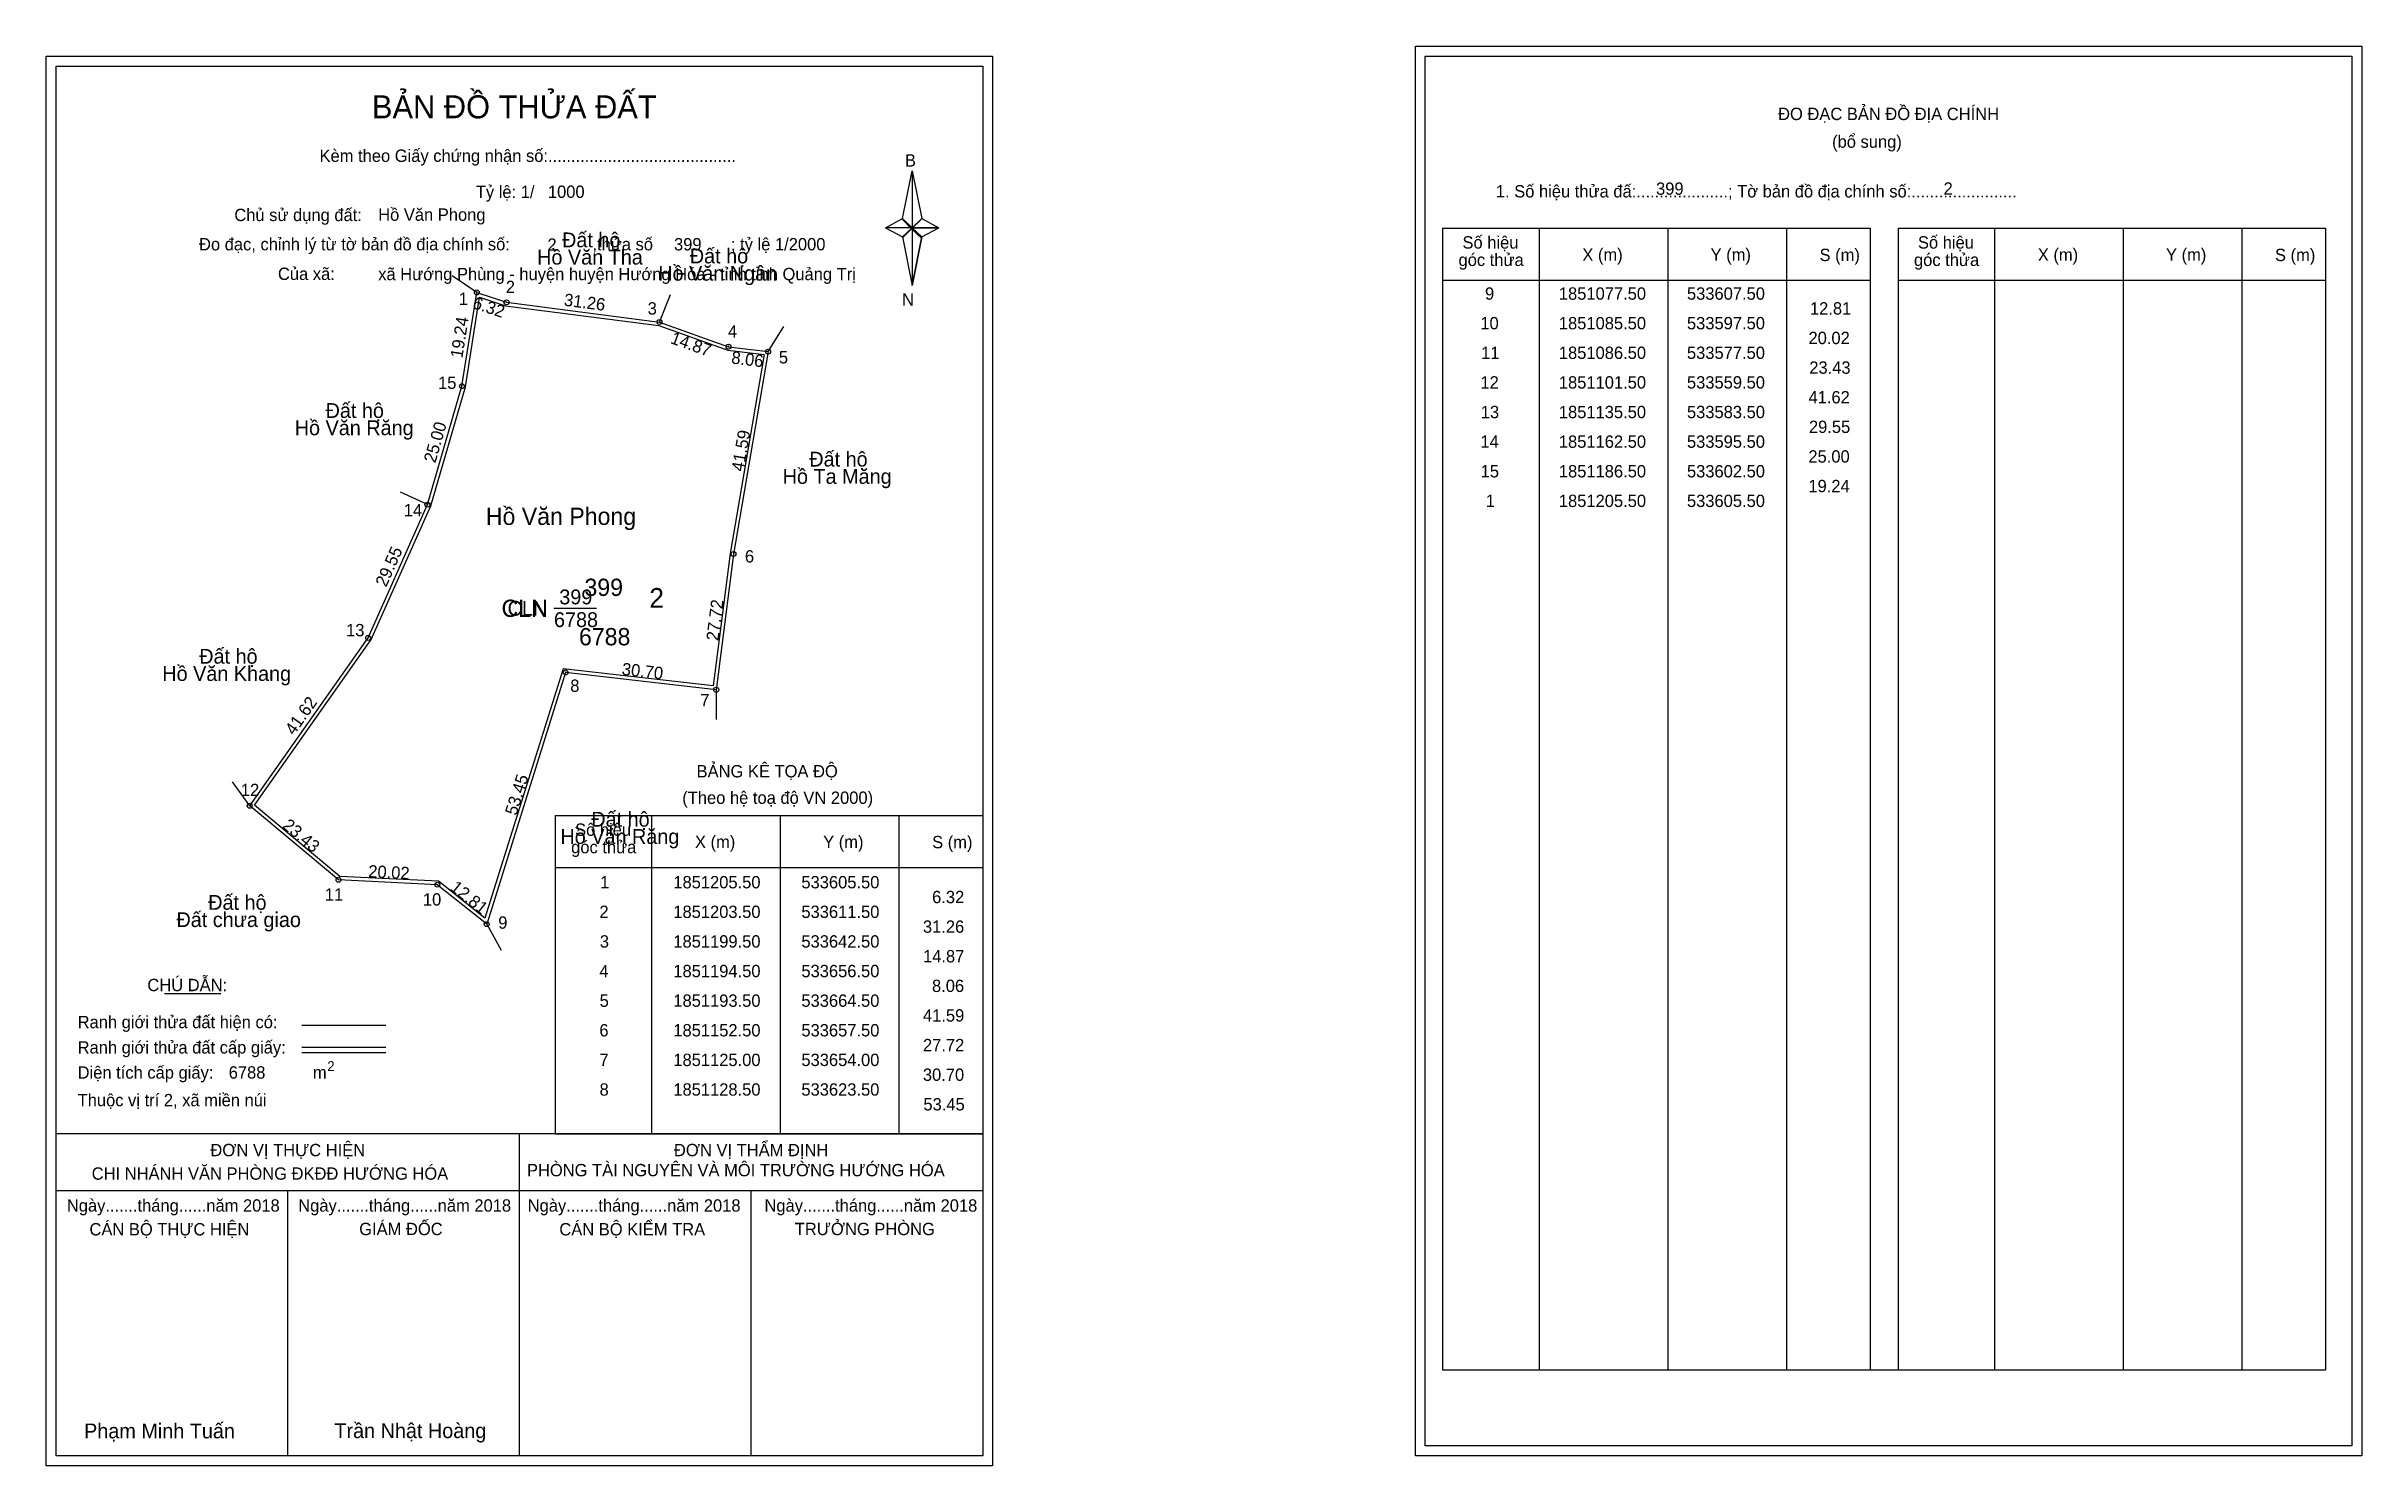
# Model space of a CAD drawing. Extents: x 533518 to 533987, y 1850968 to 1851255.
import ezdxf

# ---------------------------------------------------------------- set-up
doc = ezdxf.new("R2010")
doc.units = 0
for name, color, linetype in [('Level 1', 7, 'Continuous'), ('Level 10', 7, 'Continuous'), ('Level 11', 7, 'Continuous'), ('Level 13', 7, 'Continuous'), ('Level 2', 7, 'Continuous'), ('Level 27', 7, 'Continuous'), ('Level 3', 7, 'Continuous'), ('Level 36', 7, 'Continuous'), ('Level 4', 7, 'Continuous'), ('Level 49', 7, 'Continuous'), ('Level 5', 7, 'Continuous'), ('Level 53', 7, 'Continuous'), ('Level 55', 7, 'Continuous'), ('Level 6', 7, 'Continuous'), ('Level 63', 7, 'Continuous'), ('Level 7', 7, 'Continuous'), ('Level 9', 7, 'Continuous')]:
    doc.layers.add(name, color=color, linetype=linetype)

msp = doc.modelspace()

# ---------------------------------------------------------------- linework, layer by layer
at = {"layer": 'Level 1'}
for p, q in [((533797.62, 1851253.36), (533797.62, 1851253.36)), ((533520.3, 1851251.36), (533520.3, 1851251.36)), ((533691.72, 1851220.48), (533693.69, 1851230.12)), ((533693.69, 1851230.12), (533693.69, 1851218.6)), ((533693.69, 1851230.12), (533695.65, 1851220.48)), ((533688.27, 1851218.6), (533691.72, 1851220.48)), ((533691.72, 1851220.48), (533693.69, 1851218.6)), ((533693.54, 1851218.38), (533691.72, 1851220.26)), ((533695.51, 1851220.26), (533693.54, 1851218.38)), ((533693.54, 1851218.38), (533695.51, 1851220.26)), ((533695.65, 1851220.48), (533693.69, 1851218.6)), ((533693.69, 1851218.6), (533691.72, 1851216.76)), ((533693.54, 1851218.38), (533691.72, 1851216.54)), ((533691.72, 1851216.54), (533693.54, 1851218.38)), ((533691.72, 1851216.76), (533693.69, 1851206.9)), ((533695.51, 1851216.54), (533693.54, 1851218.38)), ((533693.69, 1851218.6), (533693.69, 1851206.9)), ((533693.69, 1851218.6), (533699.1, 1851218.6)), ((533693.69, 1851218.6), (533695.65, 1851216.76)), ((533695.65, 1851216.76), (533693.69, 1851206.9)), ((533695.65, 1851216.76), (533699.1, 1851218.6)), ((533801.15, 1851218.51), (533887.75, 1851218.51)), ((533820.74, 1850987.24), (533820.74, 1851218.51)), ((533846.81, 1850987.24), (533846.81, 1851218.51)), ((533870.79, 1851218.51), (533870.79, 1850987.24)), ((533887.75, 1851218.51), (533887.75, 1850987.24)), ((533893.41, 1851218.51), (533980.01, 1851218.51)), ((533913, 1850987.24), (533913, 1851218.51)), ((533939.07, 1850987.24), (533939.07, 1851218.51)), ((533963.04, 1851218.51), (533963.04, 1850987.24)), ((533980.01, 1851218.51), (533980.01, 1850987.24)), ((533801.15, 1851207.98), (533887.75, 1851207.98)), ((533893.41, 1851207.98), (533980.01, 1851207.98)), ((533621.39, 1851099.54), (533707.99, 1851099.54)), ((533640.98, 1851035.01), (533640.98, 1851099.54)), ((533667.05, 1851035.01), (533667.05, 1851099.54)), ((533691.02, 1851099.54), (533691.02, 1851035.01)), ((533621.39, 1851089.01), (533707.99, 1851089.01)), ((533542.21, 1851063.43), (533553.62, 1851063.43)), ((533570.08, 1851057.02), (533587.09, 1851057.02)), ((533570.08, 1851052.58), (533587.09, 1851052.58)), ((533570.08, 1851051.48), (533587.09, 1851051.48)), ((533627.12, 1851035.01), (533520.29, 1851035.01)), ((533707.99, 1851035.01), (533603.15, 1851035.01)), ((533614.14, 1850969.79), (533614.14, 1851035.01)), ((533621.39, 1851035.01), (533707.99, 1851035.01)), ((533707.99, 1851023.46), (533520.29, 1851023.46)), ((533567.22, 1850969.79), (533567.22, 1851023.46)), ((533661.07, 1850969.79), (533661.07, 1851023.46)), ((533801.15, 1850987.24), (533980.01, 1850987.24)), ((533985.32, 1850971.79), (533985.32, 1850971.79)), ((533707.99, 1850969.79), (533707.99, 1850969.79))]:
    msp.add_line(p, q, dxfattribs=at)
for points in [[(533691.72, 1851220.48), (533693.69, 1851230.12), (533693.69, 1851218.6)], [(533693.69, 1851218.6), (533695.65, 1851220.48), (533699.1, 1851218.6)], [(533688.27, 1851218.6), (533691.72, 1851216.76), (533693.69, 1851218.6)], [(533693.69, 1851218.6), (533693.69, 1851206.9), (533695.65, 1851216.76)]]:
    msp.add_lwpolyline(points, close=True, dxfattribs=at)
at = {"layer": 'Level 10'}
for points in [[(533657.5, 1851152.5), (533654, 1851125), (533623.5, 1851128.5), (533607.5, 1851077.5), (533597.5, 1851085.5), (533577.5, 1851086.5), (533559.5, 1851101.5), (533583.5, 1851135.5), (533595.5, 1851162.5), (533602.5, 1851186.5), (533605.5, 1851205.5), (533611.5, 1851203.5), (533642.5, 1851199.5), (533656.5, 1851194.5), (533664.5, 1851193.5)], [(533656.81, 1851152.6), (533653.39, 1851125.77), (533623.01, 1851129.26), (533607.14, 1851078.69), (533597.76, 1851086.19), (533577.77, 1851087.19), (533560.44, 1851101.62), (533584.11, 1851135.15), (533596.16, 1851162.26), (533603.18, 1851186.35), (533606.06, 1851204.57), (533611.34, 1851202.81), (533642.34, 1851198.82), (533656.34, 1851193.81), (533663.69, 1851192.9)]]:
    msp.add_lwpolyline(points, close=True, dxfattribs=at)
at = {"layer": 'Level 11'}
for centre in [(533605.5, 1851205.5), (533611.5, 1851203.5), (533642.5, 1851199.5), (533656.5, 1851194.5), (533664.5, 1851193.5), (533602.5, 1851186.5), (533595.5, 1851162.5), (533657.5, 1851152.5), (533657.5, 1851152.5), (533583.5, 1851135.5), (533623.5, 1851128.5), (533654, 1851125), (533559.5, 1851101.5), (533577.5, 1851086.5), (533597.5, 1851085.5), (533607.5, 1851077.5)]:
    msp.add_circle(centre, 0.5, dxfattribs=at)
at = {"layer": 'Level 27'}
for p, q in [((533605.5, 1851205.5), (533600.54, 1851208.87)), ((533642.5, 1851199.5), (533644.76, 1851205.06)), ((533664.5, 1851193.5), (533667.7, 1851198.58)), ((533595.5, 1851162.5), (533590.07, 1851165.06)), ((533654, 1851125), (533654, 1851119)), ((533559.5, 1851101.5), (533555.99, 1851106.36)), ((533607.5, 1851077.5), (533610.44, 1851072.27))]:
    msp.add_line(p, q, dxfattribs=at)
at = {"layer": 'Level 3'}
for p, q in [((533801.15, 1851218.51), (533801.15, 1850987.24)), ((533893.41, 1851218.51), (533893.41, 1850987.24)), ((533621.39, 1851099.54), (533621.39, 1851035.01))]:
    msp.add_line(p, q, dxfattribs=at)
at = {"layer": 'Level 63'}
for points in [[(533518.29, 1851253.36), (533709.99, 1851253.36), (533709.99, 1850967.79), (533518.29, 1850967.79)], [(533795.62, 1851255.36), (533987.32, 1851255.36), (533987.32, 1850969.79), (533795.62, 1850969.79)], [(533797.62, 1851253.36), (533985.32, 1851253.36), (533985.32, 1850971.79), (533797.62, 1850971.79)], [(533520.29, 1851251.36), (533707.99, 1851251.36), (533707.99, 1850969.79), (533520.29, 1850969.79)]]:
    msp.add_lwpolyline(points, close=True, dxfattribs=at)
at = {"layer": 'Level 9'}
msp.add_line((533621.13, 1851141.5), (533629.75, 1851141.5), dxfattribs=at)

# ---------------------------------------------------------------- texts
at = {"layer": 'Level 1'}
for s, height, p in [('BẢN ĐỒ THỬA ĐẤT', 4.6657, (533584.26, 1851240.77)), ('ĐO ĐẠC BẢN ĐỒ ĐỊA CHÍNH', 2.5, (533869.1, 1851240.42)), ('Kèm theo Giấy chứng nhận số:.........................................', 2.5, (533573.64, 1851231.94)), ('(bổ sung)', 2.5, (533880.04, 1851234.8)), ('B', 2.5, (533692.23, 1851231)), ('1. Số hiệu thửa đấ:....................; Tờ bản đồ địa chính số:.......................', 2.5, (533811.93, 1851224.74)), ('Chủ sử dụng đất:', 2.5, (533556.38, 1851219.95)), ('Đo đạc, chỉnh lý từ tờ bản đồ địa chính số:                  ,thửa số                 ; tỷ lệ 1/2000', 2.5, (533549.23, 1851214.02)), ('Số hiệu', 2.5, (533805.17, 1851214.38)), ('Số hiệu', 2.5, (533897.43, 1851214.38)), ('Của xã:', 2.5, (533565.22, 1851208.02)), ('góc thửa', 2.5, (533804.37, 1851210.85)), ('X (m)', 2.5, (533829.45, 1851211.9)), ('Y (m)', 2.5, (533855.43, 1851211.9)), ('S (m)', 2.5, (533877.5, 1851211.85)), ('góc thửa', 2.5, (533896.63, 1851210.85)), ('X (m)', 2.5, (533921.71, 1851211.9)), ('Y (m)', 2.5, (533947.68, 1851211.9)), ('S (m)', 2.5, (533969.76, 1851211.85)), ('N', 2.5, (533691.63, 1851202.83)), ('BẢNG KÊ TỌA ĐỘ', 2.5, (533650.02, 1851107.24)), ('(Theo hệ toạ độ VN 2000)', 2.5, (533647.12, 1851101.88)), ('Số hiệu', 2.5, (533625.41, 1851095.4)), ('góc thửa', 2.5, (533624.61, 1851091.87)), ('X (m)', 2.5, (533649.69, 1851092.93)), ('Y (m)', 2.5, (533675.66, 1851092.93)), ('S (m)', 2.5, (533697.74, 1851092.88)), ('CHÚ DẪN:', 2.5, (533538.77, 1851063.93)), ('Ranh giới thửa đất hiện có:', 2.5, (533524.64, 1851056.43)), ('Ranh giới thửa đất cấp giấy:', 2.5, (533524.64, 1851051.29)), ('Diện tích cấp giấy:', 2.5, (533524.64, 1851046.21)), ('m', 2.5, (533572.3, 1851046.23)), ('2', 2, (533575.2, 1851047.74)), ('Thuộc vị trí 2, xã miền núi', 2.5, (533524.64, 1851040.61)), ('ĐƠN VỊ THỰC HIỆN', 2.5, (533551.53, 1851030.49)), ('ĐƠN VỊ THẨM ĐỊNH', 2.5, (533645.43, 1851030.49)), ('CHI NHÁNH VĂN PHÒNG ĐKĐĐ HƯỚNG HÓA', 2.5, (533527.49, 1851025.73)), ('PHÒNG TÀI NGUYÊN VÀ MÔI TRƯỜNG HƯỚNG HÓA', 2.5, (533615.66, 1851026.42)), ('Ngày.......tháng......năm 2018', 2.5, (533522.46, 1851019.26)), ('Ngày.......tháng......năm 2018', 2.5, (533569.33, 1851019.26)), ('Ngày.......tháng......năm 2018', 2.5, (533615.81, 1851019.26)), ('Ngày.......tháng......năm 2018', 2.5, (533663.77, 1851019.26)), ('CÁN BỘ THỰC HIỆN', 2.5, (533527.04, 1851014.44)), ('GIÁM ĐỐC', 2.5, (533581.68, 1851014.5)), ('CÁN BỘ KIỂM TRA', 2.5, (533622.22, 1851014.44)), ('TRƯỞNG PHÒNG', 2.5, (533669.91, 1851014.5)), ('Phạm Minh Tuấn', 3, (533525.95, 1850973.33)), ('Trần Nhật Hoàng', 3, (533576.65, 1850973.38))]:
    msp.add_text(s, height=height, dxfattribs=at).set_placement(p)
at = {"layer": 'Level 11'}
msp.add_text('Tỷ lệ: 1/', height=2.5, dxfattribs=at).set_placement((533605.3, 1851224.63))
at = {"layer": 'Level 13'}
for s, p in [('399', (533622.21, 1851142.3)), ('CLN', (533611.74, 1851140)), ('6788', (533621.13, 1851137.7))]:
    msp.add_text(s, height=3, dxfattribs=at).set_placement(p)
at = {"layer": 'Level 2'}
msp.add_text('Hồ Văn Phong', height=3.5, dxfattribs=at).set_placement((533607.33, 1851158.39))
at = {"layer": 'Level 3'}
msp.add_text('CLN', height=3.5, dxfattribs=at).set_placement((533610.51, 1851139.75))
at = {"layer": 'Level 36'}
for s, p in [('Đất hộ', (533622.77, 1851214.64)), ('Hồ Văn Tha', (533617.72, 1851211.14)), ('Hồ Văn Ngân', (533642.25, 1851207.88)), ('Đất hộ', (533648.65, 1851211.38)), ('Đất hộ', (533574.87, 1851180.07)), ('Hồ Văn Răng', (533568.62, 1851176.57)), ('Đất hộ', (533672.85, 1851170.22)), ('Hồ Ta Măng', (533667.46, 1851166.72)), ('Đất hộ', (533549.27, 1851130.28)), ('Hồ Văn Khang', (533541.79, 1851126.78)), ('Đất hộ', (533628.69, 1851097.26)), ('Hồ Văn Răng', (533622.44, 1851093.76)), ('Đất hộ', (533551.09, 1851080.42)), ('Đất chưa giao', (533544.66, 1851076.92))]:
    msp.add_text(s, height=3, dxfattribs=at).set_placement(p)
at = {"layer": 'Level 4'}
msp.add_text('399', height=3.5, dxfattribs=at).set_placement((533627.31, 1851144))
at = {"layer": 'Level 49'}
for s, rotation, p in [('6.32', 341.5651, (533604.46, 1851202.37)), ('31.26', 352.6476, (533623.05, 1851202.82)), ('19.24', 81.0274, (533602.57, 1851192.08)), ('14.87', 340.3462, (533644.55, 1851195.26)), ('8.06', 352.875, (533656.95, 1851191.12)), ('25.00', 73.7398, (533597.09, 1851170.8)), ('41.59', 80.3112, (533659.53, 1851169.12)), ('29.55', 66.0375, (533587.13, 1851145.64)), ('27.72', 82.7468, (533654.44, 1851134.81)), ('30.70', 353.4537, (533634.78, 1851128.01)), ('41.62', 54.7824, (533568.49, 1851115.63)), ('53.45', 72.582, (533613.53, 1851099.39)), ('23.43', 320.1944, (533565.94, 1851097.18)), ('20.02', 357.1376, (533583.47, 1851087)), ('12.81', 321.3402, (533599.93, 1851084.58))]:
    msp.add_text(s, height=2.5, rotation=rotation, dxfattribs=at).set_placement(p)
at = {"layer": 'Level 5'}
msp.add_text('6788', height=3.5, dxfattribs=at).set_placement((533626.2, 1851134))
at = {"layer": 'Level 53'}
for s, p in [('9', (533809.73, 1851204.02)), ('1851077.50', (533824.69, 1851204.02)), ('533607.50', (533850.64, 1851204.02)), ('12.81', (533875.56, 1851201.02)), ('10', (533808.79, 1851198.02)), ('1851085.50', (533824.69, 1851198.02)), ('533597.50', (533850.64, 1851198.02)), ('20.02', (533875.26, 1851195.02)), ('11', (533808.95, 1851192.02)), ('1851086.50', (533824.69, 1851192.02)), ('533577.50', (533850.64, 1851192.02)), ('23.43', (533875.42, 1851189.02)), ('12', (533808.8, 1851186.02)), ('1851101.50', (533824.69, 1851186.02)), ('533559.50', (533850.64, 1851186.02)), ('13', (533808.88, 1851180.02)), ('1851135.50', (533824.69, 1851180.02)), ('533583.50', (533850.64, 1851180.02)), ('41.62', (533875.26, 1851183.02)), ('29.55', (533875.35, 1851177.02)), ('14', (533808.79, 1851174.02)), ('1851162.50', (533824.69, 1851174.02)), ('533595.50', (533850.64, 1851174.02)), ('25.00', (533875.24, 1851171.02)), ('15', (533808.85, 1851168.02)), ('1851186.50', (533824.69, 1851168.02)), ('533602.50', (533850.64, 1851168.02)), ('1', (533809.87, 1851162.02)), ('1851205.50', (533824.69, 1851162.02)), ('533605.50', (533850.64, 1851162.02)), ('19.24', (533875.24, 1851165.02)), ('1', (533630.49, 1851084.76)), ('1851205.50', (533645.31, 1851084.76)), ('533605.50', (533671.25, 1851084.76)), ('6.32', (533697.73, 1851081.76)), ('2', (533630.34, 1851078.76)), ('1851203.50', (533645.31, 1851078.76)), ('533611.50', (533671.25, 1851078.76)), ('3', (533630.42, 1851072.76)), ('1851199.50', (533645.31, 1851072.76)), ('533642.50', (533671.25, 1851072.76)), ('31.26', (533695.87, 1851075.76)), ('14.87', (533695.89, 1851069.76)), ('4', (533630.33, 1851066.76)), ('1851194.50', (533645.31, 1851066.76)), ('533656.50', (533671.25, 1851066.76)), ('8.06', (533697.71, 1851063.76)), ('5', (533630.38, 1851060.76)), ('1851193.50', (533645.31, 1851060.76)), ('533664.50', (533671.25, 1851060.76)), ('41.59', (533695.88, 1851057.76)), ('6', (533630.33, 1851054.76)), ('1851152.50', (533645.31, 1851054.76)), ('533657.50', (533671.25, 1851054.76)), ('7', (533630.34, 1851048.76)), ('1851125.00', (533645.31, 1851048.76)), ('533654.00', (533671.25, 1851048.76)), ('27.72', (533695.88, 1851051.76)), ('30.70', (533695.86, 1851045.76)), ('8', (533630.37, 1851042.76)), ('1851128.50', (533645.31, 1851042.76)), ('533623.50', (533671.25, 1851042.76)), ('53.45', (533695.97, 1851039.76))]:
    msp.add_text(s, height=2.5, dxfattribs=at).set_placement(p)
at = {"layer": 'Level 55'}
for s, height, p in [('1', 0.4, (533605.39, 1851205.5)), ('396', 0.11, (533605.38, 1851205.39)), ('389', 0.11, (533605.38, 1851205.39)), ('2', 0.4, (533611.36, 1851203.5)), ('389', 0.11, (533611.38, 1851203.39)), ('389', 0.11, (533642.38, 1851199.39)), ('393', 0.11, (533642.38, 1851199.39)), ('3', 0.4, (533642.38, 1851199.5)), ('4', 0.4, (533656.36, 1851194.5)), ('393', 0.11, (533656.38, 1851194.39)), ('404', 0.11, (533664.38, 1851193.39)), ('5', 0.4, (533664.37, 1851193.5)), ('393', 0.11, (533664.38, 1851193.39)), ('15', 0.4, (533602.22, 1851186.5)), ('396', 0.11, (533602.38, 1851186.39)), ('14', 0.4, (533595.21, 1851162.5)), ('397', 0.11, (533595.38, 1851162.39)), ('396', 0.11, (533595.38, 1851162.39)), ('397', 0.11, (533595.38, 1851162.39)), ('404', 0.11, (533657.38, 1851152.39)), ('6', 0.4, (533657.36, 1851152.5)), ('13', 0.4, (533583.23, 1851135.5)), ('397', 0.11, (533583.38, 1851135.39)), ('397', 0.11, (533583.38, 1851135.39)), ('406', 0.11, (533623.38, 1851128.39)), ('8', 0.4, (533623.37, 1851128.5)), ('404', 0.11, (533653.88, 1851124.89)), ('406', 0.11, (533653.88, 1851124.89)), ('7', 0.4, (533653.87, 1851125)), ('12', 0.4, (533559.22, 1851101.5)), ('397', 0.11, (533559.38, 1851101.39)), ('397', 0.11, (533559.38, 1851101.39)), ('0', 0.11, (533559.46, 1851101.39)), ('0', 0.11, (533559.46, 1851101.39)), ('11', 0.4, (533577.24, 1851086.5)), ('0', 0.11, (533577.46, 1851086.39)), ('0', 0.11, (533577.46, 1851086.39)), ('10', 0.4, (533597.22, 1851085.5)), ('0', 0.11, (533597.46, 1851085.39)), ('0', 0.11, (533597.46, 1851085.39)), ('406', 0.11, (533607.38, 1851077.39)), ('9', 0.4, (533607.36, 1851077.5)), ('0', 0.11, (533607.46, 1851077.39)), ('0', 0.11, (533607.46, 1851077.39))]:
    msp.add_text(s, height=height, dxfattribs=at).set_placement(p)
at = {"layer": 'Level 6'}
for s, p in [('1000', (533619.9, 1851224.65)), ('399', (533844.38, 1851225.28)), ('2', (533902.62, 1851225.3)), ('Hồ Văn Phong', (533585.52, 1851220.01)), ('2', (533619.82, 1851213.93)), ('399', (533645.45, 1851214.01)), ('xã Hướng Phùng - huyện huyện Hướng Hóa - tỉnh tỉnh Quảng Trị', (533585.53, 1851207.97)), ('6788', (533555.24, 1851046.22))]:
    msp.add_text(s, height=2.5, dxfattribs=at).set_placement(p)
at = {"layer": 'Level 7'}
msp.add_text('2', height=4, dxfattribs=at).set_placement((533640.44, 1851141.6))
at = {"layer": 'Level 9'}
for s, p in [('2', (533611.37, 1851205.37)), ('1', (533601.87, 1851202.98)), ('3', (533640.12, 1851201.01)), ('4', (533656.38, 1851196.36)), ('5', (533666.69, 1851191.11)), ('15', (533597.65, 1851185.95)), ('14', (533590.72, 1851160.14)), ('6', (533659.81, 1851150.78)), ('13', (533579.02, 1851135.83)), ('8', (533624.43, 1851124.57)), ('7', (533650.77, 1851121.62)), ('12', (533557.71, 1851103.45)), ('11', (533574.72, 1851082.27)), ('10', (533594.58, 1851081.26)), ('9', (533609.84, 1851076.58))]:
    msp.add_text(s, height=2.5, dxfattribs=at).set_placement(p)

doc.saveas('drawing.dxf')
